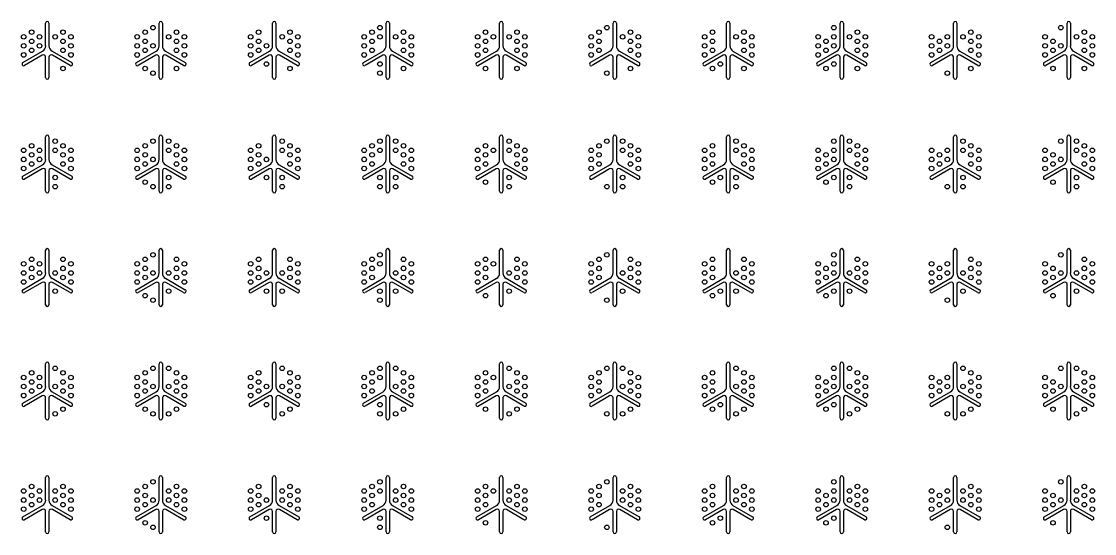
# Model space of a CAD drawing. Header units: metres. Extents: x 19 to 256, y 19 to 256.
# Drawn here: x 19.3 to 255.7, y 18.6 to 131.4 of the extents above; entities that cross this region are included whole.
import ezdxf

# ---------------------------------------------------------------- set-up
doc = ezdxf.new("R2010")
doc.units = ezdxf.units.M

msp = doc.modelspace()

# ---------------------------------------------------------------- linework, layer by layer
for p, q in [((24.63, 126), (24.63, 131)), ((25.37, 131), (25.37, 126)), ((49.63, 126), (49.63, 131)), ((50.37, 131), (50.37, 126)), ((74.63, 126), (74.63, 131)), ((75.37, 131), (75.37, 126)), ((99.63, 126), (99.63, 131)), ((100.37, 131), (100.37, 126)), ((124.63, 126), (124.63, 131)), ((125.37, 131), (125.37, 126)), ((149.63, 126), (149.63, 131)), ((150.37, 131), (150.37, 126)), ((174.63, 126), (174.63, 131)), ((175.37, 131), (175.37, 126)), ((199.63, 126), (199.63, 131)), ((200.37, 131), (200.37, 126)), ((224.63, 126), (224.63, 131)), ((225.37, 131), (225.37, 126)), ((249.63, 126), (249.63, 131)), ((250.37, 131), (250.37, 126)), ((19.62, 122.32), (23.95, 124.82)), ((23.88, 123.93), (19.99, 121.68)), ((24.63, 119), (24.63, 123.5)), ((25.37, 123.5), (25.37, 119)), ((26.05, 124.82), (30.38, 122.32)), ((30.01, 121.68), (26.12, 123.93)), ((44.62, 122.32), (48.95, 124.82)), ((48.88, 123.93), (44.99, 121.68)), ((49.63, 119), (49.63, 123.5)), ((50.37, 123.5), (50.37, 119)), ((51.05, 124.82), (55.38, 122.32)), ((55.01, 121.68), (51.12, 123.93)), ((69.62, 122.32), (73.95, 124.82)), ((73.88, 123.93), (69.99, 121.68)), ((74.63, 119), (74.63, 123.5)), ((75.37, 123.5), (75.37, 119)), ((76.05, 124.82), (80.38, 122.32)), ((80.01, 121.68), (76.12, 123.93)), ((94.62, 122.32), (98.95, 124.82)), ((98.88, 123.93), (94.99, 121.68)), ((99.63, 119), (99.63, 123.5)), ((100.37, 123.5), (100.37, 119)), ((101.05, 124.82), (105.38, 122.32)), ((105.01, 121.68), (101.12, 123.93)), ((119.62, 122.32), (123.95, 124.82)), ((123.88, 123.93), (119.99, 121.68)), ((124.63, 119), (124.63, 123.5)), ((125.37, 123.5), (125.37, 119)), ((126.05, 124.82), (130.38, 122.32)), ((130.01, 121.68), (126.12, 123.93)), ((144.62, 122.32), (148.95, 124.82)), ((148.88, 123.93), (144.99, 121.68)), ((149.63, 119), (149.63, 123.5)), ((150.37, 123.5), (150.37, 119)), ((151.05, 124.82), (155.38, 122.32)), ((155.01, 121.68), (151.12, 123.93)), ((169.62, 122.32), (173.95, 124.82)), ((173.88, 123.93), (169.99, 121.68)), ((174.63, 119), (174.63, 123.5)), ((175.37, 123.5), (175.37, 119)), ((176.05, 124.82), (180.38, 122.32)), ((180.01, 121.68), (176.12, 123.93)), ((194.62, 122.32), (198.95, 124.82)), ((198.88, 123.93), (194.99, 121.68)), ((199.63, 119), (199.63, 123.5)), ((200.37, 123.5), (200.37, 119)), ((201.05, 124.82), (205.38, 122.32)), ((205.01, 121.68), (201.12, 123.93)), ((219.62, 122.32), (223.95, 124.82)), ((223.88, 123.93), (219.99, 121.68)), ((224.63, 119), (224.63, 123.5)), ((225.37, 123.5), (225.37, 119)), ((226.05, 124.82), (230.38, 122.32)), ((230.01, 121.68), (226.12, 123.93)), ((244.62, 122.32), (248.95, 124.82)), ((248.88, 123.93), (244.99, 121.68)), ((249.63, 119), (249.63, 123.5)), ((250.37, 123.5), (250.37, 119)), ((251.05, 124.82), (255.38, 122.32)), ((255.01, 121.68), (251.12, 123.93)), ((24.63, 101), (24.63, 106)), ((25.37, 106), (25.37, 101)), ((49.63, 101), (49.63, 106)), ((50.37, 106), (50.37, 101)), ((74.63, 101), (74.63, 106)), ((75.37, 106), (75.37, 101)), ((99.63, 101), (99.63, 106)), ((100.37, 106), (100.37, 101)), ((124.63, 101), (124.63, 106)), ((125.37, 106), (125.37, 101)), ((149.63, 101), (149.63, 106)), ((150.37, 106), (150.37, 101)), ((174.63, 101), (174.63, 106)), ((175.37, 106), (175.37, 101)), ((199.63, 101), (199.63, 106)), ((200.37, 106), (200.37, 101)), ((224.63, 101), (224.63, 106)), ((225.37, 106), (225.37, 101)), ((249.63, 101), (249.63, 106)), ((250.37, 106), (250.37, 101)), ((19.62, 97.32), (23.95, 99.82)), ((26.05, 99.82), (30.38, 97.32)), ((44.62, 97.32), (48.95, 99.82)), ((51.05, 99.82), (55.38, 97.32)), ((69.62, 97.32), (73.95, 99.82)), ((76.05, 99.82), (80.38, 97.32)), ((94.62, 97.32), (98.95, 99.82)), ((101.05, 99.82), (105.38, 97.32)), ((119.62, 97.32), (123.95, 99.82)), ((126.05, 99.82), (130.38, 97.32)), ((144.62, 97.32), (148.95, 99.82)), ((151.05, 99.82), (155.38, 97.32)), ((169.62, 97.32), (173.95, 99.82)), ((176.05, 99.82), (180.38, 97.32)), ((194.62, 97.32), (198.95, 99.82)), ((201.05, 99.82), (205.38, 97.32)), ((219.62, 97.32), (223.95, 99.82)), ((226.05, 99.82), (230.38, 97.32)), ((244.62, 97.32), (248.95, 99.82)), ((251.05, 99.82), (255.38, 97.32)), ((23.88, 98.93), (19.99, 96.68)), ((24.63, 94), (24.63, 98.5)), ((25.37, 98.5), (25.37, 94)), ((30.01, 96.68), (26.12, 98.93)), ((48.88, 98.93), (44.99, 96.68)), ((49.63, 94), (49.63, 98.5)), ((50.37, 98.5), (50.37, 94)), ((55.01, 96.68), (51.12, 98.93)), ((73.88, 98.93), (69.99, 96.68)), ((74.63, 94), (74.63, 98.5)), ((75.37, 98.5), (75.37, 94)), ((80.01, 96.68), (76.12, 98.93)), ((98.88, 98.93), (94.99, 96.68)), ((99.63, 94), (99.63, 98.5)), ((100.37, 98.5), (100.37, 94)), ((105.01, 96.68), (101.12, 98.93)), ((123.88, 98.93), (119.99, 96.68)), ((124.63, 94), (124.63, 98.5)), ((125.37, 98.5), (125.37, 94)), ((130.01, 96.68), (126.12, 98.93)), ((148.88, 98.93), (144.99, 96.68)), ((149.63, 94), (149.63, 98.5)), ((150.37, 98.5), (150.37, 94)), ((155.01, 96.68), (151.12, 98.93)), ((173.88, 98.93), (169.99, 96.68)), ((174.63, 94), (174.63, 98.5)), ((175.37, 98.5), (175.37, 94)), ((180.01, 96.68), (176.12, 98.93)), ((198.88, 98.93), (194.99, 96.68)), ((199.63, 94), (199.63, 98.5)), ((200.37, 98.5), (200.37, 94)), ((205.01, 96.68), (201.12, 98.93)), ((223.88, 98.93), (219.99, 96.68)), ((224.63, 94), (224.63, 98.5)), ((225.37, 98.5), (225.37, 94)), ((230.01, 96.68), (226.12, 98.93)), ((248.88, 98.93), (244.99, 96.68)), ((249.63, 94), (249.63, 98.5)), ((250.37, 98.5), (250.37, 94)), ((255.01, 96.68), (251.12, 98.93)), ((24.63, 76), (24.63, 81)), ((25.37, 81), (25.37, 76)), ((49.63, 76), (49.63, 81)), ((50.37, 81), (50.37, 76)), ((74.63, 76), (74.63, 81)), ((75.37, 81), (75.37, 76)), ((99.63, 76), (99.63, 81)), ((100.37, 81), (100.37, 76)), ((124.63, 76), (124.63, 81)), ((125.37, 81), (125.37, 76)), ((149.63, 76), (149.63, 81)), ((150.37, 81), (150.37, 76)), ((174.63, 76), (174.63, 81)), ((175.37, 81), (175.37, 76)), ((199.63, 76), (199.63, 81)), ((200.37, 81), (200.37, 76)), ((224.63, 76), (224.63, 81)), ((225.37, 81), (225.37, 76)), ((249.63, 76), (249.63, 81)), ((250.37, 81), (250.37, 76)), ((19.62, 72.32), (23.95, 74.82)), ((23.88, 73.93), (19.99, 71.68)), ((24.63, 69), (24.63, 73.5)), ((25.37, 73.5), (25.37, 69)), ((26.05, 74.82), (30.38, 72.32)), ((30.01, 71.68), (26.12, 73.93)), ((44.62, 72.32), (48.95, 74.82)), ((48.88, 73.93), (44.99, 71.68)), ((49.63, 69), (49.63, 73.5)), ((50.37, 73.5), (50.37, 69)), ((51.05, 74.82), (55.38, 72.32)), ((55.01, 71.68), (51.12, 73.93)), ((69.62, 72.32), (73.95, 74.82)), ((73.88, 73.93), (69.99, 71.68)), ((74.63, 69), (74.63, 73.5)), ((75.37, 73.5), (75.37, 69)), ((76.05, 74.82), (80.38, 72.32)), ((80.01, 71.68), (76.12, 73.93)), ((94.62, 72.32), (98.95, 74.82)), ((98.88, 73.93), (94.99, 71.68)), ((99.63, 69), (99.63, 73.5)), ((100.37, 73.5), (100.37, 69)), ((101.05, 74.82), (105.38, 72.32)), ((105.01, 71.68), (101.12, 73.93)), ((119.62, 72.32), (123.95, 74.82)), ((123.88, 73.93), (119.99, 71.68)), ((124.63, 69), (124.63, 73.5)), ((125.37, 73.5), (125.37, 69)), ((126.05, 74.82), (130.38, 72.32)), ((130.01, 71.68), (126.12, 73.93)), ((144.62, 72.32), (148.95, 74.82)), ((148.88, 73.93), (144.99, 71.68)), ((149.63, 69), (149.63, 73.5)), ((150.37, 73.5), (150.37, 69)), ((151.05, 74.82), (155.38, 72.32)), ((155.01, 71.68), (151.12, 73.93)), ((169.62, 72.32), (173.95, 74.82)), ((173.88, 73.93), (169.99, 71.68)), ((174.63, 69), (174.63, 73.5)), ((175.37, 73.5), (175.37, 69)), ((176.05, 74.82), (180.38, 72.32)), ((180.01, 71.68), (176.12, 73.93)), ((194.62, 72.32), (198.95, 74.82)), ((198.88, 73.93), (194.99, 71.68)), ((199.63, 69), (199.63, 73.5)), ((200.37, 73.5), (200.37, 69)), ((201.05, 74.82), (205.38, 72.32)), ((205.01, 71.68), (201.12, 73.93)), ((219.62, 72.32), (223.95, 74.82)), ((223.88, 73.93), (219.99, 71.68)), ((224.63, 69), (224.63, 73.5)), ((225.37, 73.5), (225.37, 69)), ((226.05, 74.82), (230.38, 72.32)), ((230.01, 71.68), (226.12, 73.93)), ((244.62, 72.32), (248.95, 74.82)), ((248.88, 73.93), (244.99, 71.68)), ((249.63, 69), (249.63, 73.5)), ((250.37, 73.5), (250.37, 69)), ((251.05, 74.82), (255.38, 72.32)), ((255.01, 71.68), (251.12, 73.93)), ((24.63, 51), (24.63, 56)), ((25.37, 56), (25.37, 51)), ((49.63, 51), (49.63, 56)), ((50.37, 56), (50.37, 51)), ((74.63, 51), (74.63, 56)), ((75.37, 56), (75.37, 51)), ((99.63, 51), (99.63, 56)), ((100.37, 56), (100.37, 51)), ((124.63, 51), (124.63, 56)), ((125.37, 56), (125.37, 51)), ((149.63, 51), (149.63, 56)), ((150.37, 56), (150.37, 51)), ((174.63, 51), (174.63, 56)), ((175.37, 56), (175.37, 51)), ((199.63, 51), (199.63, 56)), ((200.37, 56), (200.37, 51)), ((224.63, 51), (224.63, 56)), ((225.37, 56), (225.37, 51)), ((249.63, 51), (249.63, 56)), ((250.37, 56), (250.37, 51)), ((19.62, 47.32), (23.95, 49.82)), ((26.05, 49.82), (30.38, 47.32)), ((44.62, 47.32), (48.95, 49.82)), ((51.05, 49.82), (55.38, 47.32)), ((69.62, 47.32), (73.95, 49.82)), ((76.05, 49.82), (80.38, 47.32)), ((94.62, 47.32), (98.95, 49.82)), ((101.05, 49.82), (105.38, 47.32)), ((119.62, 47.32), (123.95, 49.82)), ((126.05, 49.82), (130.38, 47.32)), ((144.62, 47.32), (148.95, 49.82)), ((151.05, 49.82), (155.38, 47.32)), ((169.62, 47.32), (173.95, 49.82)), ((176.05, 49.82), (180.38, 47.32)), ((194.62, 47.32), (198.95, 49.82)), ((201.05, 49.82), (205.38, 47.32)), ((219.62, 47.32), (223.95, 49.82)), ((226.05, 49.82), (230.38, 47.32)), ((244.62, 47.32), (248.95, 49.82)), ((251.05, 49.82), (255.38, 47.32)), ((23.88, 48.93), (19.99, 46.68)), ((24.63, 44), (24.63, 48.5)), ((25.37, 48.5), (25.37, 44)), ((30.01, 46.68), (26.12, 48.93)), ((48.88, 48.93), (44.99, 46.68)), ((49.63, 44), (49.63, 48.5)), ((50.37, 48.5), (50.37, 44)), ((55.01, 46.68), (51.12, 48.93)), ((73.88, 48.93), (69.99, 46.68)), ((74.63, 44), (74.63, 48.5)), ((75.37, 48.5), (75.37, 44)), ((80.01, 46.68), (76.12, 48.93)), ((98.88, 48.93), (94.99, 46.68)), ((99.63, 44), (99.63, 48.5)), ((100.37, 48.5), (100.37, 44)), ((105.01, 46.68), (101.12, 48.93)), ((123.88, 48.93), (119.99, 46.68)), ((124.63, 44), (124.63, 48.5)), ((125.37, 48.5), (125.37, 44)), ((130.01, 46.68), (126.12, 48.93)), ((148.88, 48.93), (144.99, 46.68)), ((149.63, 44), (149.63, 48.5)), ((150.37, 48.5), (150.37, 44)), ((155.01, 46.68), (151.12, 48.93)), ((173.88, 48.93), (169.99, 46.68)), ((174.63, 44), (174.63, 48.5)), ((175.37, 48.5), (175.37, 44)), ((180.01, 46.68), (176.12, 48.93)), ((198.88, 48.93), (194.99, 46.68)), ((199.63, 44), (199.63, 48.5)), ((200.37, 48.5), (200.37, 44)), ((205.01, 46.68), (201.12, 48.93)), ((223.88, 48.93), (219.99, 46.68)), ((224.63, 44), (224.63, 48.5)), ((225.37, 48.5), (225.37, 44)), ((230.01, 46.68), (226.12, 48.93)), ((248.88, 48.93), (244.99, 46.68)), ((249.63, 44), (249.63, 48.5)), ((250.37, 48.5), (250.37, 44)), ((255.01, 46.68), (251.12, 48.93)), ((24.63, 26), (24.63, 31)), ((25.37, 31), (25.37, 26)), ((49.63, 26), (49.63, 31)), ((50.37, 31), (50.37, 26)), ((74.63, 26), (74.63, 31)), ((75.37, 31), (75.37, 26)), ((99.63, 26), (99.63, 31)), ((100.37, 31), (100.37, 26)), ((124.63, 26), (124.63, 31)), ((125.37, 31), (125.37, 26)), ((149.63, 26), (149.63, 31)), ((150.37, 31), (150.37, 26)), ((174.63, 26), (174.63, 31)), ((175.37, 31), (175.37, 26)), ((199.63, 26), (199.63, 31)), ((200.37, 31), (200.37, 26)), ((224.63, 26), (224.63, 31)), ((225.37, 31), (225.37, 26)), ((249.63, 26), (249.63, 31)), ((250.37, 31), (250.37, 26)), ((19.62, 22.32), (23.95, 24.82)), ((23.88, 23.93), (19.99, 21.68)), ((26.05, 24.82), (30.38, 22.32)), ((30.01, 21.68), (26.12, 23.93)), ((44.62, 22.32), (48.95, 24.82)), ((48.88, 23.93), (44.99, 21.68)), ((51.05, 24.82), (55.38, 22.32)), ((55.01, 21.68), (51.12, 23.93)), ((69.62, 22.32), (73.95, 24.82)), ((73.88, 23.93), (69.99, 21.68)), ((76.05, 24.82), (80.38, 22.32)), ((80.01, 21.68), (76.12, 23.93)), ((94.62, 22.32), (98.95, 24.82)), ((98.88, 23.93), (94.99, 21.68)), ((101.05, 24.82), (105.38, 22.32)), ((105.01, 21.68), (101.12, 23.93)), ((119.62, 22.32), (123.95, 24.82)), ((123.88, 23.93), (119.99, 21.68)), ((126.05, 24.82), (130.38, 22.32)), ((130.01, 21.68), (126.12, 23.93)), ((144.62, 22.32), (148.95, 24.82)), ((148.88, 23.93), (144.99, 21.68)), ((151.05, 24.82), (155.38, 22.32)), ((155.01, 21.68), (151.12, 23.93)), ((169.62, 22.32), (173.95, 24.82)), ((173.88, 23.93), (169.99, 21.68)), ((176.05, 24.82), (180.38, 22.32)), ((180.01, 21.68), (176.12, 23.93)), ((194.62, 22.32), (198.95, 24.82)), ((198.88, 23.93), (194.99, 21.68)), ((201.05, 24.82), (205.38, 22.32)), ((205.01, 21.68), (201.12, 23.93)), ((219.62, 22.32), (223.95, 24.82)), ((223.88, 23.93), (219.99, 21.68)), ((226.05, 24.82), (230.38, 22.32)), ((230.01, 21.68), (226.12, 23.93)), ((244.62, 22.32), (248.95, 24.82)), ((248.88, 23.93), (244.99, 21.68)), ((251.05, 24.82), (255.38, 22.32)), ((255.01, 21.68), (251.12, 23.93)), ((24.63, 19), (24.63, 23.5)), ((25.37, 23.5), (25.37, 19)), ((49.63, 19), (49.63, 23.5)), ((50.37, 23.5), (50.37, 19)), ((74.63, 19), (74.63, 23.5)), ((75.37, 23.5), (75.37, 19)), ((99.63, 19), (99.63, 23.5)), ((100.37, 23.5), (100.37, 19)), ((124.63, 19), (124.63, 23.5)), ((125.37, 23.5), (125.37, 19)), ((149.63, 19), (149.63, 23.5)), ((150.37, 23.5), (150.37, 19)), ((174.63, 19), (174.63, 23.5)), ((175.37, 23.5), (175.37, 19)), ((199.63, 19), (199.63, 23.5)), ((200.37, 23.5), (200.37, 19)), ((224.63, 19), (224.63, 23.5)), ((225.37, 23.5), (225.37, 19)), ((249.63, 19), (249.63, 23.5)), ((250.37, 23.5), (250.37, 19))]:
    msp.add_line(p, q)
for centre in [(48.27, 130), (98.27, 130), (148.27, 130), (198.27, 130), (248.27, 130), (19.8, 128), (21.54, 129), (23.27, 128), (26.73, 128), (28.46, 129), (30.2, 128), (44.8, 128), (46.54, 129), (51.73, 128), (53.46, 129), (55.2, 128), (69.8, 128), (71.54, 129), (76.73, 128), (78.46, 129), (80.2, 128), (94.8, 128), (96.54, 129), (98.27, 128), (101.73, 128), (103.46, 129), (105.2, 128), (119.8, 128), (121.54, 129), (123.27, 128), (126.73, 128), (128.46, 129), (130.2, 128), (144.8, 128), (146.54, 129), (151.73, 128), (153.46, 129), (155.2, 128), (169.8, 128), (171.54, 129), (176.73, 128), (178.46, 129), (180.2, 128), (194.8, 128), (198.27, 128), (201.73, 128), (203.46, 129), (205.2, 128), (219.8, 128), (223.27, 128), (226.73, 128), (228.46, 129), (230.2, 128), (244.8, 128), (251.73, 128), (253.46, 129), (255.2, 128), (19.8, 126), (21.54, 127), (21.54, 125), (23.27, 126), (28.46, 127), (28.46, 125), (30.2, 126), (44.8, 126), (46.54, 127), (46.54, 125), (48.27, 126), (53.46, 127), (53.46, 125), (55.2, 126), (69.8, 126), (71.54, 127), (71.54, 125), (73.27, 126), (78.46, 127), (78.46, 125), (80.2, 126), (94.8, 126), (96.54, 127), (96.54, 125), (103.46, 127), (103.46, 125), (105.2, 126), (119.8, 126), (121.54, 127), (121.54, 125), (128.46, 127), (128.46, 125), (130.2, 126), (144.8, 126), (146.54, 127), (146.54, 125), (153.46, 127), (153.46, 125), (155.2, 126), (169.8, 126), (171.54, 127), (171.54, 125), (178.46, 127), (178.46, 125), (180.2, 126), (194.8, 126), (196.54, 127), (196.54, 125), (198.27, 126), (203.46, 127), (203.46, 125), (205.2, 126), (219.8, 126), (221.54, 127), (221.54, 125), (223.27, 126), (228.46, 127), (228.46, 125), (230.2, 126), (244.8, 126), (246.54, 127), (246.54, 125), (248.27, 126), (253.46, 127), (253.46, 125), (255.2, 126), (19.8, 124), (30.2, 124), (44.8, 124), (55.2, 124), (69.8, 124), (80.2, 124), (94.8, 124), (105.2, 124), (119.8, 124), (130.2, 124), (144.8, 124), (155.2, 124), (169.8, 124), (180.2, 124), (194.8, 124), (205.2, 124), (219.8, 124), (230.2, 124), (244.8, 124), (255.2, 124), (28.46, 121), (46.54, 121), (53.46, 121), (73.27, 122), (78.46, 121), (98.27, 122), (103.46, 121), (121.54, 121), (128.46, 121), (153.46, 121), (171.54, 121), (173.27, 122), (178.46, 121), (196.54, 121), (198.27, 122), (203.46, 121), (228.46, 121), (246.54, 121), (253.46, 121), (48.27, 120), (98.27, 120), (148.27, 120), (223.27, 120), (21.54, 104), (26.73, 105), (28.46, 104), (46.54, 104), (48.27, 105), (51.73, 105), (53.46, 104), (71.54, 104), (76.73, 105), (78.46, 104), (96.54, 104), (98.27, 105), (101.73, 105), (103.46, 104), (121.54, 104), (126.73, 105), (128.46, 104), (146.54, 104), (148.27, 105), (151.73, 105), (153.46, 104), (171.54, 104), (176.73, 105), (178.46, 104), (198.27, 105), (201.73, 105), (203.46, 104), (226.73, 105), (228.46, 104), (248.27, 105), (251.73, 105), (253.46, 104), (19.8, 103), (21.54, 102), (23.27, 103), (26.73, 103), (28.46, 102), (30.2, 103), (44.8, 103), (46.54, 102), (51.73, 103), (53.46, 102), (55.2, 103), (69.8, 103), (71.54, 102), (76.73, 103), (78.46, 102), (80.2, 103), (94.8, 103), (96.54, 102), (98.27, 103), (101.73, 103), (103.46, 102), (105.2, 103), (119.8, 103), (121.54, 102), (123.27, 103), (126.73, 103), (128.46, 102), (130.2, 103), (144.8, 103), (146.54, 102), (151.73, 103), (153.46, 102), (155.2, 103), (169.8, 103), (171.54, 102), (176.73, 103), (178.46, 102), (180.2, 103), (194.8, 103), (196.54, 102), (198.27, 103), (201.73, 103), (203.46, 102), (205.2, 103), (219.8, 103), (221.54, 102), (223.27, 103), (226.73, 103), (228.46, 102), (230.2, 103), (244.8, 103), (246.54, 102), (251.73, 103), (253.46, 102), (255.2, 103), (19.8, 101), (19.8, 99), (21.54, 100), (23.27, 101), (28.46, 100), (30.2, 101), (30.2, 99), (44.8, 101), (44.8, 99), (46.54, 100), (48.27, 101), (53.46, 100), (55.2, 101), (55.2, 99), (69.8, 101), (69.8, 99), (71.54, 100), (73.27, 101), (78.46, 100), (80.2, 101), (80.2, 99), (94.8, 101), (94.8, 99), (96.54, 100), (103.46, 100), (105.2, 101), (105.2, 99), (119.8, 101), (119.8, 99), (121.54, 100), (128.46, 100), (130.2, 101), (130.2, 99), (144.8, 101), (144.8, 99), (146.54, 100), (153.46, 100), (155.2, 101), (155.2, 99), (169.8, 101), (169.8, 99), (171.54, 100), (178.46, 100), (180.2, 101), (180.2, 99), (194.8, 101), (194.8, 99), (196.54, 100), (198.27, 101), (203.46, 100), (205.2, 101), (205.2, 99), (219.8, 101), (219.8, 99), (221.54, 100), (223.27, 101), (228.46, 100), (230.2, 101), (230.2, 99), (244.8, 101), (244.8, 99), (246.54, 100), (248.27, 101), (253.46, 100), (255.2, 101), (255.2, 99), (26.73, 97), (51.73, 97), (73.27, 97), (76.73, 97), (98.27, 97), (101.73, 97), (126.73, 97), (151.73, 97), (173.27, 97), (176.73, 97), (198.27, 97), (201.73, 97), (226.73, 97), (251.73, 97), (26.73, 95), (46.54, 96), (48.27, 95), (51.73, 95), (76.73, 95), (98.27, 95), (101.73, 95), (121.54, 96), (126.73, 95), (148.27, 95), (151.73, 95), (171.54, 96), (176.73, 95), (196.54, 96), (201.73, 95), (223.27, 95), (226.73, 95), (246.54, 96), (251.73, 95), (48.27, 80), (98.27, 80), (148.27, 80), (198.27, 80), (248.27, 80), (19.8, 78), (21.54, 79), (23.27, 78), (28.46, 79), (30.2, 78), (44.8, 78), (46.54, 79), (53.46, 79), (55.2, 78), (69.8, 78), (71.54, 79), (78.46, 79), (80.2, 78), (94.8, 78), (96.54, 79), (98.27, 78), (103.46, 79), (105.2, 78), (119.8, 78), (121.54, 79), (123.27, 78), (128.46, 79), (130.2, 78), (144.8, 78), (146.54, 79), (153.46, 79), (155.2, 78), (169.8, 78), (171.54, 79), (178.46, 79), (180.2, 78), (194.8, 78), (198.27, 78), (203.46, 79), (205.2, 78), (219.8, 78), (223.27, 78), (228.46, 79), (230.2, 78), (244.8, 78), (253.46, 79), (255.2, 78), (19.8, 76), (21.54, 77), (23.27, 76), (26.73, 76), (28.46, 77), (30.2, 76), (44.8, 76), (46.54, 77), (48.27, 76), (51.73, 76), (53.46, 77), (55.2, 76), (69.8, 76), (71.54, 77), (73.27, 76), (76.73, 76), (78.46, 77), (80.2, 76), (94.8, 76), (96.54, 77), (101.73, 76), (103.46, 77), (105.2, 76), (119.8, 76), (121.54, 77), (126.73, 76), (128.46, 77), (130.2, 76), (144.8, 76), (146.54, 77), (151.73, 76), (153.46, 77), (155.2, 76), (169.8, 76), (171.54, 77), (176.73, 76), (178.46, 77), (180.2, 76), (194.8, 76), (196.54, 77), (198.27, 76), (201.73, 76), (203.46, 77), (205.2, 76), (219.8, 76), (221.54, 77), (223.27, 76), (226.73, 76), (228.46, 77), (230.2, 76), (244.8, 76), (246.54, 77), (248.27, 76), (251.73, 76), (253.46, 77), (255.2, 76), (19.8, 74), (21.54, 75), (28.46, 75), (30.2, 74), (44.8, 74), (46.54, 75), (53.46, 75), (55.2, 74), (69.8, 74), (71.54, 75), (78.46, 75), (80.2, 74), (94.8, 74), (96.54, 75), (103.46, 75), (105.2, 74), (119.8, 74), (121.54, 75), (128.46, 75), (130.2, 74), (144.8, 74), (146.54, 75), (153.46, 75), (155.2, 74), (169.8, 74), (171.54, 75), (178.46, 75), (180.2, 74), (194.8, 74), (196.54, 75), (203.46, 75), (205.2, 74), (219.8, 74), (221.54, 75), (228.46, 75), (230.2, 74), (244.8, 74), (246.54, 75), (253.46, 75), (255.2, 74), (26.73, 72), (46.54, 71), (51.73, 72), (73.27, 72), (76.73, 72), (98.27, 72), (101.73, 72), (121.54, 71), (126.73, 72), (151.73, 72), (171.54, 71), (173.27, 72), (176.73, 72), (196.54, 71), (198.27, 72), (201.73, 72), (226.73, 72), (246.54, 71), (251.73, 72), (48.27, 70), (98.27, 70), (148.27, 70), (223.27, 70), (21.54, 54), (26.73, 55), (28.46, 54), (46.54, 54), (48.27, 55), (51.73, 55), (53.46, 54), (71.54, 54), (76.73, 55), (78.46, 54), (96.54, 54), (98.27, 55), (101.73, 55), (103.46, 54), (121.54, 54), (126.73, 55), (128.46, 54), (146.54, 54), (148.27, 55), (151.73, 55), (153.46, 54), (171.54, 54), (176.73, 55), (178.46, 54), (198.27, 55), (201.73, 55), (203.46, 54), (226.73, 55), (228.46, 54), (248.27, 55), (251.73, 55), (253.46, 54), (19.8, 53), (21.54, 52), (23.27, 53), (28.46, 52), (30.2, 53), (44.8, 53), (46.54, 52), (53.46, 52), (55.2, 53), (69.8, 53), (71.54, 52), (78.46, 52), (80.2, 53), (94.8, 53), (96.54, 52), (98.27, 53), (103.46, 52), (105.2, 53), (119.8, 53), (121.54, 52), (123.27, 53), (128.46, 52), (130.2, 53), (144.8, 53), (146.54, 52), (153.46, 52), (155.2, 53), (169.8, 53), (171.54, 52), (178.46, 52), (180.2, 53), (194.8, 53), (196.54, 52), (198.27, 53), (203.46, 52), (205.2, 53), (219.8, 53), (221.54, 52), (223.27, 53), (228.46, 52), (230.2, 53), (244.8, 53), (246.54, 52), (253.46, 52), (255.2, 53), (19.8, 51), (21.54, 50), (23.27, 51), (26.73, 51), (28.46, 50), (30.2, 51), (44.8, 51), (46.54, 50), (48.27, 51), (51.73, 51), (53.46, 50), (55.2, 51), (69.8, 51), (71.54, 50), (73.27, 51), (76.73, 51), (78.46, 50), (80.2, 51), (94.8, 51), (96.54, 50), (101.73, 51), (103.46, 50), (105.2, 51), (119.8, 51), (121.54, 50), (126.73, 51), (128.46, 50), (130.2, 51), (144.8, 51), (146.54, 50), (151.73, 51), (153.46, 50), (155.2, 51), (169.8, 51), (171.54, 50), (176.73, 51), (178.46, 50), (180.2, 51), (194.8, 51), (196.54, 50), (198.27, 51), (201.73, 51), (203.46, 50), (205.2, 51), (219.8, 51), (221.54, 50), (223.27, 51), (226.73, 51), (228.46, 50), (230.2, 51), (244.8, 51), (246.54, 50), (248.27, 51), (251.73, 51), (253.46, 50), (255.2, 51), (19.8, 49), (30.2, 49), (44.8, 49), (55.2, 49), (69.8, 49), (73.27, 47), (80.2, 49), (94.8, 49), (98.27, 47), (105.2, 49), (119.8, 49), (130.2, 49), (144.8, 49), (155.2, 49), (169.8, 49), (173.27, 47), (180.2, 49), (194.8, 49), (198.27, 47), (205.2, 49), (219.8, 49), (230.2, 49), (244.8, 49), (255.2, 49), (26.73, 45), (28.46, 46), (46.54, 46), (48.27, 45), (51.73, 45), (53.46, 46), (76.73, 45), (78.46, 46), (98.27, 45), (101.73, 45), (103.46, 46), (121.54, 46), (126.73, 45), (128.46, 46), (148.27, 45), (151.73, 45), (153.46, 46), (171.54, 46), (176.73, 45), (178.46, 46), (196.54, 46), (201.73, 45), (203.46, 46), (223.27, 45), (226.73, 45), (228.46, 46), (246.54, 46), (251.73, 45), (253.46, 46), (19.8, 28), (21.54, 29), (23.27, 28), (26.73, 28), (28.46, 29), (30.2, 28), (44.8, 28), (46.54, 29), (48.27, 30), (51.73, 28), (53.46, 29), (55.2, 28), (69.8, 28), (71.54, 29), (76.73, 28), (78.46, 29), (80.2, 28), (94.8, 28), (96.54, 29), (98.27, 30), (98.27, 28), (101.73, 28), (103.46, 29), (105.2, 28), (119.8, 28), (121.54, 29), (123.27, 28), (126.73, 28), (128.46, 29), (130.2, 28), (144.8, 28), (146.54, 29), (148.27, 30), (151.73, 28), (153.46, 29), (155.2, 28), (169.8, 28), (171.54, 29), (176.73, 28), (178.46, 29), (180.2, 28), (194.8, 28), (198.27, 30), (198.27, 28), (201.73, 28), (203.46, 29), (205.2, 28), (219.8, 28), (223.27, 28), (226.73, 28), (228.46, 29), (230.2, 28), (244.8, 28), (248.27, 30), (251.73, 28), (253.46, 29), (255.2, 28), (19.8, 26), (21.54, 27), (23.27, 26), (26.73, 26), (28.46, 27), (30.2, 26), (44.8, 26), (46.54, 27), (48.27, 26), (51.73, 26), (53.46, 27), (55.2, 26), (69.8, 26), (71.54, 27), (73.27, 26), (76.73, 26), (78.46, 27), (80.2, 26), (94.8, 26), (96.54, 27), (101.73, 26), (103.46, 27), (105.2, 26), (119.8, 26), (121.54, 27), (126.73, 26), (128.46, 27), (130.2, 26), (144.8, 26), (146.54, 27), (151.73, 26), (153.46, 27), (155.2, 26), (169.8, 26), (171.54, 27), (176.73, 26), (178.46, 27), (180.2, 26), (194.8, 26), (196.54, 27), (198.27, 26), (201.73, 26), (203.46, 27), (205.2, 26), (219.8, 26), (221.54, 27), (223.27, 26), (226.73, 26), (228.46, 27), (230.2, 26), (244.8, 26), (246.54, 27), (248.27, 26), (251.73, 26), (253.46, 27), (255.2, 26), (19.8, 24), (21.54, 25), (28.46, 25), (30.2, 24), (44.8, 24), (46.54, 25), (53.46, 25), (55.2, 24), (69.8, 24), (71.54, 25), (78.46, 25), (80.2, 24), (94.8, 24), (96.54, 25), (103.46, 25), (105.2, 24), (119.8, 24), (121.54, 25), (128.46, 25), (130.2, 24), (144.8, 24), (146.54, 25), (153.46, 25), (155.2, 24), (169.8, 24), (171.54, 25), (178.46, 25), (180.2, 24), (194.8, 24), (196.54, 25), (203.46, 25), (205.2, 24), (219.8, 24), (221.54, 25), (228.46, 25), (230.2, 24), (244.8, 24), (246.54, 25), (253.46, 25), (255.2, 24), (46.54, 21), (73.27, 22), (98.27, 22), (121.54, 21), (171.54, 21), (173.27, 22), (196.54, 21), (198.27, 22), (246.54, 21), (48.27, 20), (98.27, 20), (148.27, 20), (223.27, 20)]:
    msp.add_circle(centre, 0.5)
for centre, radius, start, end in [((25, 131), 0.366, 0, -180), ((50, 131), 0.366, 0, -180), ((75, 131), 0.366, 0, -180), ((100, 131), 0.366, 0, -180), ((125, 131), 0.366, 0, -180), ((150, 131), 0.366, 0, -180), ((175, 131), 0.366, 0, -180), ((200, 131), 0.366, 0, -180), ((225, 131), 0.366, 0, -180), ((250, 131), 0.366, 0, -180), ((23.27, 126), 1.37, -60, 0), ((26.73, 126), 1.37, -180, -120), ((48.27, 126), 1.37, -60, 0), ((51.73, 126), 1.37, -180, -120), ((73.27, 126), 1.37, -60, 0), ((76.73, 126), 1.37, -180, -120), ((98.27, 126), 1.37, -60, 0), ((101.73, 126), 1.37, -180, -120), ((123.27, 126), 1.37, -60, 0), ((126.73, 126), 1.37, -180, -120), ((148.27, 126), 1.37, -60, 0), ((151.73, 126), 1.37, -180, -120), ((173.27, 126), 1.37, -60, 0), ((176.73, 126), 1.37, -180, -120), ((198.27, 126), 1.37, -60, 0), ((201.73, 126), 1.37, -180, -120), ((223.27, 126), 1.37, -60, 0), ((226.73, 126), 1.37, -180, -120), ((248.27, 126), 1.37, -60, 0), ((251.73, 126), 1.37, -180, -120), ((24.13, 123.5), 0.5, 0, 120), ((25.87, 123.5), 0.5, 60, -180), ((49.13, 123.5), 0.5, 0, 120), ((50.87, 123.5), 0.5, 60, -180), ((74.13, 123.5), 0.5, 0, 120), ((75.87, 123.5), 0.5, 60, -180), ((99.13, 123.5), 0.5, 0, 120), ((100.87, 123.5), 0.5, 60, -180), ((124.13, 123.5), 0.5, 0, 120), ((125.87, 123.5), 0.5, 60, -180), ((149.13, 123.5), 0.5, 0, 120), ((150.87, 123.5), 0.5, 60, -180), ((174.13, 123.5), 0.5, 0, 120), ((175.87, 123.5), 0.5, 60, -180), ((199.13, 123.5), 0.5, 0, 120), ((200.87, 123.5), 0.5, 60, -180), ((224.13, 123.5), 0.5, 0, 120), ((225.87, 123.5), 0.5, 60, -180), ((249.13, 123.5), 0.5, 0, 120), ((250.87, 123.5), 0.5, 60, -180), ((19.8, 122), 0.366, 120, -60), ((30.2, 122), 0.366, -120, 60), ((44.8, 122), 0.366, 120, -60), ((55.2, 122), 0.366, -120, 60), ((69.8, 122), 0.366, 120, -60), ((80.2, 122), 0.366, -120, 60), ((94.8, 122), 0.366, 120, -60), ((105.2, 122), 0.366, -120, 60), ((119.8, 122), 0.366, 120, -60), ((130.2, 122), 0.366, -120, 60), ((144.8, 122), 0.366, 120, -60), ((155.2, 122), 0.366, -120, 60), ((169.8, 122), 0.366, 120, -60), ((180.2, 122), 0.366, -120, 60), ((194.8, 122), 0.366, 120, -60), ((205.2, 122), 0.366, -120, 60), ((219.8, 122), 0.366, 120, -60), ((230.2, 122), 0.366, -120, 60), ((244.8, 122), 0.366, 120, -60), ((255.2, 122), 0.366, -120, 60), ((25, 119), 0.366, 180, 0), ((50, 119), 0.366, 180, 0), ((75, 119), 0.366, 180, 0), ((100, 119), 0.366, 180, 0), ((125, 119), 0.366, 180, 0), ((150, 119), 0.366, 180, 0), ((175, 119), 0.366, 180, 0), ((200, 119), 0.366, 180, 0), ((225, 119), 0.366, 180, 0), ((250, 119), 0.366, 180, 0), ((25, 106), 0.366, 0, -180), ((50, 106), 0.366, 0, -180), ((75, 106), 0.366, 0, -180), ((100, 106), 0.366, 0, -180), ((125, 106), 0.366, 0, -180), ((150, 106), 0.366, 0, -180), ((175, 106), 0.366, 0, -180), ((200, 106), 0.366, 0, -180), ((225, 106), 0.366, 0, -180), ((250, 106), 0.366, 0, -180), ((23.27, 101), 1.37, -60, 0), ((26.73, 101), 1.37, -180, -120), ((48.27, 101), 1.37, -60, 0), ((51.73, 101), 1.37, -180, -120), ((73.27, 101), 1.37, -60, 0), ((76.73, 101), 1.37, -180, -120), ((98.27, 101), 1.37, -60, 0), ((101.73, 101), 1.37, -180, -120), ((123.27, 101), 1.37, -60, 0), ((126.73, 101), 1.37, -180, -120), ((148.27, 101), 1.37, -60, 0), ((151.73, 101), 1.37, -180, -120), ((173.27, 101), 1.37, -60, 0), ((176.73, 101), 1.37, -180, -120), ((198.27, 101), 1.37, -60, 0), ((201.73, 101), 1.37, -180, -120), ((223.27, 101), 1.37, -60, 0), ((226.73, 101), 1.37, -180, -120), ((248.27, 101), 1.37, -60, 0), ((251.73, 101), 1.37, -180, -120), ((19.8, 97), 0.366, 120, -60), ((24.13, 98.5), 0.5, 0, 120), ((25.87, 98.5), 0.5, 60, -180), ((30.2, 97), 0.366, -120, 60), ((44.8, 97), 0.366, 120, -60), ((49.13, 98.5), 0.5, 0, 120), ((50.87, 98.5), 0.5, 60, -180), ((55.2, 97), 0.366, -120, 60), ((69.8, 97), 0.366, 120, -60), ((74.13, 98.5), 0.5, 0, 120), ((75.87, 98.5), 0.5, 60, -180), ((80.2, 97), 0.366, -120, 60), ((94.8, 97), 0.366, 120, -60), ((99.13, 98.5), 0.5, 0, 120), ((100.87, 98.5), 0.5, 60, -180), ((105.2, 97), 0.366, -120, 60), ((119.8, 97), 0.366, 120, -60), ((124.13, 98.5), 0.5, 0, 120), ((125.87, 98.5), 0.5, 60, -180), ((130.2, 97), 0.366, -120, 60), ((144.8, 97), 0.366, 120, -60), ((149.13, 98.5), 0.5, 0, 120), ((150.87, 98.5), 0.5, 60, -180), ((155.2, 97), 0.366, -120, 60), ((169.8, 97), 0.366, 120, -60), ((174.13, 98.5), 0.5, 0, 120), ((175.87, 98.5), 0.5, 60, -180), ((180.2, 97), 0.366, -120, 60), ((194.8, 97), 0.366, 120, -60), ((199.13, 98.5), 0.5, 0, 120), ((200.87, 98.5), 0.5, 60, -180), ((205.2, 97), 0.366, -120, 60), ((219.8, 97), 0.366, 120, -60), ((224.13, 98.5), 0.5, 0, 120), ((225.87, 98.5), 0.5, 60, -180), ((230.2, 97), 0.366, -120, 60), ((244.8, 97), 0.366, 120, -60), ((249.13, 98.5), 0.5, 0, 120), ((250.87, 98.5), 0.5, 60, -180), ((255.2, 97), 0.366, -120, 60), ((25, 94), 0.366, 180, 0), ((50, 94), 0.366, 180, 0), ((75, 94), 0.366, 180, 0), ((100, 94), 0.366, 180, 0), ((125, 94), 0.366, 180, 0), ((150, 94), 0.366, 180, 0), ((175, 94), 0.366, 180, 0), ((200, 94), 0.366, 180, 0), ((225, 94), 0.366, 180, 0), ((250, 94), 0.366, 180, 0), ((25, 81), 0.366, 0, -180), ((50, 81), 0.366, 0, -180), ((75, 81), 0.366, 0, -180), ((100, 81), 0.366, 0, -180), ((125, 81), 0.366, 0, -180), ((150, 81), 0.366, 0, -180), ((175, 81), 0.366, 0, -180), ((200, 81), 0.366, 0, -180), ((225, 81), 0.366, 0, -180), ((250, 81), 0.366, 0, -180), ((23.27, 76), 1.37, -60, 0), ((26.73, 76), 1.37, -180, -120), ((48.27, 76), 1.37, -60, 0), ((51.73, 76), 1.37, -180, -120), ((73.27, 76), 1.37, -60, 0), ((76.73, 76), 1.37, -180, -120), ((98.27, 76), 1.37, -60, 0), ((101.73, 76), 1.37, -180, -120), ((123.27, 76), 1.37, -60, 0), ((126.73, 76), 1.37, -180, -120), ((148.27, 76), 1.37, -60, 0), ((151.73, 76), 1.37, -180, -120), ((173.27, 76), 1.37, -60, 0), ((176.73, 76), 1.37, -180, -120), ((198.27, 76), 1.37, -60, 0), ((201.73, 76), 1.37, -180, -120), ((223.27, 76), 1.37, -60, 0), ((226.73, 76), 1.37, -180, -120), ((248.27, 76), 1.37, -60, 0), ((251.73, 76), 1.37, -180, -120), ((24.13, 73.5), 0.5, 0, 120), ((25.87, 73.5), 0.5, 60, -180), ((49.13, 73.5), 0.5, 0, 120), ((50.87, 73.5), 0.5, 60, -180), ((74.13, 73.5), 0.5, 0, 120), ((75.87, 73.5), 0.5, 60, -180), ((99.13, 73.5), 0.5, 0, 120), ((100.87, 73.5), 0.5, 60, -180), ((124.13, 73.5), 0.5, 0, 120), ((125.87, 73.5), 0.5, 60, -180), ((149.13, 73.5), 0.5, 0, 120), ((150.87, 73.5), 0.5, 60, -180), ((174.13, 73.5), 0.5, 0, 120), ((175.87, 73.5), 0.5, 60, -180), ((199.13, 73.5), 0.5, 0, 120), ((200.87, 73.5), 0.5, 60, -180), ((224.13, 73.5), 0.5, 0, 120), ((225.87, 73.5), 0.5, 60, -180), ((249.13, 73.5), 0.5, 0, 120), ((250.87, 73.5), 0.5, 60, -180), ((19.8, 72), 0.366, 120, -60), ((30.2, 72), 0.366, -120, 60), ((44.8, 72), 0.366, 120, -60), ((55.2, 72), 0.366, -120, 60), ((69.8, 72), 0.366, 120, -60), ((80.2, 72), 0.366, -120, 60), ((94.8, 72), 0.366, 120, -60), ((105.2, 72), 0.366, -120, 60), ((119.8, 72), 0.366, 120, -60), ((130.2, 72), 0.366, -120, 60), ((144.8, 72), 0.366, 120, -60), ((155.2, 72), 0.366, -120, 60), ((169.8, 72), 0.366, 120, -60), ((180.2, 72), 0.366, -120, 60), ((194.8, 72), 0.366, 120, -60), ((205.2, 72), 0.366, -120, 60), ((219.8, 72), 0.366, 120, -60), ((230.2, 72), 0.366, -120, 60), ((244.8, 72), 0.366, 120, -60), ((255.2, 72), 0.366, -120, 60), ((25, 69), 0.366, 180, 0), ((50, 69), 0.366, 180, 0), ((75, 69), 0.366, 180, 0), ((100, 69), 0.366, 180, 0), ((125, 69), 0.366, 180, 0), ((150, 69), 0.366, 180, 0), ((175, 69), 0.366, 180, 0), ((200, 69), 0.366, 180, 0), ((225, 69), 0.366, 180, 0), ((250, 69), 0.366, 180, 0), ((25, 56), 0.366, 0, -180), ((50, 56), 0.366, 0, -180), ((75, 56), 0.366, 0, -180), ((100, 56), 0.366, 0, -180), ((125, 56), 0.366, 0, -180), ((150, 56), 0.366, 0, -180), ((175, 56), 0.366, 0, -180), ((200, 56), 0.366, 0, -180), ((225, 56), 0.366, 0, -180), ((250, 56), 0.366, 0, -180), ((23.27, 51), 1.37, -60, 0), ((26.73, 51), 1.37, -180, -120), ((48.27, 51), 1.37, -60, 0), ((51.73, 51), 1.37, -180, -120), ((73.27, 51), 1.37, -60, 0), ((76.73, 51), 1.37, -180, -120), ((98.27, 51), 1.37, -60, 0), ((101.73, 51), 1.37, -180, -120), ((123.27, 51), 1.37, -60, 0), ((126.73, 51), 1.37, -180, -120), ((148.27, 51), 1.37, -60, 0), ((151.73, 51), 1.37, -180, -120), ((173.27, 51), 1.37, -60, 0), ((176.73, 51), 1.37, -180, -120), ((198.27, 51), 1.37, -60, 0), ((201.73, 51), 1.37, -180, -120), ((223.27, 51), 1.37, -60, 0), ((226.73, 51), 1.37, -180, -120), ((248.27, 51), 1.37, -60, 0), ((251.73, 51), 1.37, -180, -120), ((19.8, 47), 0.366, 120, -60), ((24.13, 48.5), 0.5, 0, 120), ((25.87, 48.5), 0.5, 60, -180), ((30.2, 47), 0.366, -120, 60), ((44.8, 47), 0.366, 120, -60), ((49.13, 48.5), 0.5, 0, 120), ((50.87, 48.5), 0.5, 60, -180), ((55.2, 47), 0.366, -120, 60), ((69.8, 47), 0.366, 120, -60), ((74.13, 48.5), 0.5, 0, 120), ((75.87, 48.5), 0.5, 60, -180), ((80.2, 47), 0.366, -120, 60), ((94.8, 47), 0.366, 120, -60), ((99.13, 48.5), 0.5, 0, 120), ((100.87, 48.5), 0.5, 60, -180), ((105.2, 47), 0.366, -120, 60), ((119.8, 47), 0.366, 120, -60), ((124.13, 48.5), 0.5, 0, 120), ((125.87, 48.5), 0.5, 60, -180), ((130.2, 47), 0.366, -120, 60), ((144.8, 47), 0.366, 120, -60), ((149.13, 48.5), 0.5, 0, 120), ((150.87, 48.5), 0.5, 60, -180), ((155.2, 47), 0.366, -120, 60), ((169.8, 47), 0.366, 120, -60), ((174.13, 48.5), 0.5, 0, 120), ((175.87, 48.5), 0.5, 60, -180), ((180.2, 47), 0.366, -120, 60), ((194.8, 47), 0.366, 120, -60), ((199.13, 48.5), 0.5, 0, 120), ((200.87, 48.5), 0.5, 60, -180), ((205.2, 47), 0.366, -120, 60), ((219.8, 47), 0.366, 120, -60), ((224.13, 48.5), 0.5, 0, 120), ((225.87, 48.5), 0.5, 60, -180), ((230.2, 47), 0.366, -120, 60), ((244.8, 47), 0.366, 120, -60), ((249.13, 48.5), 0.5, 0, 120), ((250.87, 48.5), 0.5, 60, -180), ((255.2, 47), 0.366, -120, 60), ((25, 44), 0.366, 180, 0), ((50, 44), 0.366, 180, 0), ((75, 44), 0.366, 180, 0), ((100, 44), 0.366, 180, 0), ((125, 44), 0.366, 180, 0), ((150, 44), 0.366, 180, 0), ((175, 44), 0.366, 180, 0), ((200, 44), 0.366, 180, 0), ((225, 44), 0.366, 180, 0), ((250, 44), 0.366, 180, 0), ((25, 31), 0.366, 0, -180), ((50, 31), 0.366, 0, -180), ((75, 31), 0.366, 0, -180), ((100, 31), 0.366, 0, -180), ((125, 31), 0.366, 0, -180), ((150, 31), 0.366, 0, -180), ((175, 31), 0.366, 0, -180), ((200, 31), 0.366, 0, -180), ((225, 31), 0.366, 0, -180), ((250, 31), 0.366, 0, -180), ((24.13, 23.5), 0.5, 0, 120), ((23.27, 26), 1.37, -60, 0), ((26.73, 26), 1.37, -180, -120), ((25.87, 23.5), 0.5, 60, -180), ((49.13, 23.5), 0.5, 0, 120), ((48.27, 26), 1.37, -60, 0), ((51.73, 26), 1.37, -180, -120), ((50.87, 23.5), 0.5, 60, -180), ((74.13, 23.5), 0.5, 0, 120), ((73.27, 26), 1.37, -60, 0), ((76.73, 26), 1.37, -180, -120), ((75.87, 23.5), 0.5, 60, -180), ((99.13, 23.5), 0.5, 0, 120), ((98.27, 26), 1.37, -60, 0), ((101.73, 26), 1.37, -180, -120), ((100.87, 23.5), 0.5, 60, -180), ((124.13, 23.5), 0.5, 0, 120), ((123.27, 26), 1.37, -60, 0), ((126.73, 26), 1.37, -180, -120), ((125.87, 23.5), 0.5, 60, -180), ((149.13, 23.5), 0.5, 0, 120), ((148.27, 26), 1.37, -60, 0), ((151.73, 26), 1.37, -180, -120), ((150.87, 23.5), 0.5, 60, -180), ((174.13, 23.5), 0.5, 0, 120), ((173.27, 26), 1.37, -60, 0), ((176.73, 26), 1.37, -180, -120), ((175.87, 23.5), 0.5, 60, -180), ((199.13, 23.5), 0.5, 0, 120), ((198.27, 26), 1.37, -60, 0), ((201.73, 26), 1.37, -180, -120), ((200.87, 23.5), 0.5, 60, -180), ((224.13, 23.5), 0.5, 0, 120), ((223.27, 26), 1.37, -60, 0), ((226.73, 26), 1.37, -180, -120), ((225.87, 23.5), 0.5, 60, -180), ((249.13, 23.5), 0.5, 0, 120), ((248.27, 26), 1.37, -60, 0), ((251.73, 26), 1.37, -180, -120), ((250.87, 23.5), 0.5, 60, -180), ((19.8, 22), 0.366, 120, -60), ((30.2, 22), 0.366, -120, 60), ((44.8, 22), 0.366, 120, -60), ((55.2, 22), 0.366, -120, 60), ((69.8, 22), 0.366, 120, -60), ((80.2, 22), 0.366, -120, 60), ((94.8, 22), 0.366, 120, -60), ((105.2, 22), 0.366, -120, 60), ((119.8, 22), 0.366, 120, -60), ((130.2, 22), 0.366, -120, 60), ((144.8, 22), 0.366, 120, -60), ((155.2, 22), 0.366, -120, 60), ((169.8, 22), 0.366, 120, -60), ((180.2, 22), 0.366, -120, 60), ((194.8, 22), 0.366, 120, -60), ((205.2, 22), 0.366, -120, 60), ((219.8, 22), 0.366, 120, -60), ((230.2, 22), 0.366, -120, 60), ((244.8, 22), 0.366, 120, -60), ((255.2, 22), 0.366, -120, 60), ((25, 19), 0.366, 180, 0), ((50, 19), 0.366, 180, 0), ((75, 19), 0.366, 180, 0), ((100, 19), 0.366, 180, 0), ((125, 19), 0.366, 180, 0), ((150, 19), 0.366, 180, 0), ((175, 19), 0.366, 180, 0), ((200, 19), 0.366, 180, 0), ((225, 19), 0.366, 180, 0), ((250, 19), 0.366, 180, 0)]:
    msp.add_arc(centre, radius, start, end)

doc.saveas('drawing.dxf')
